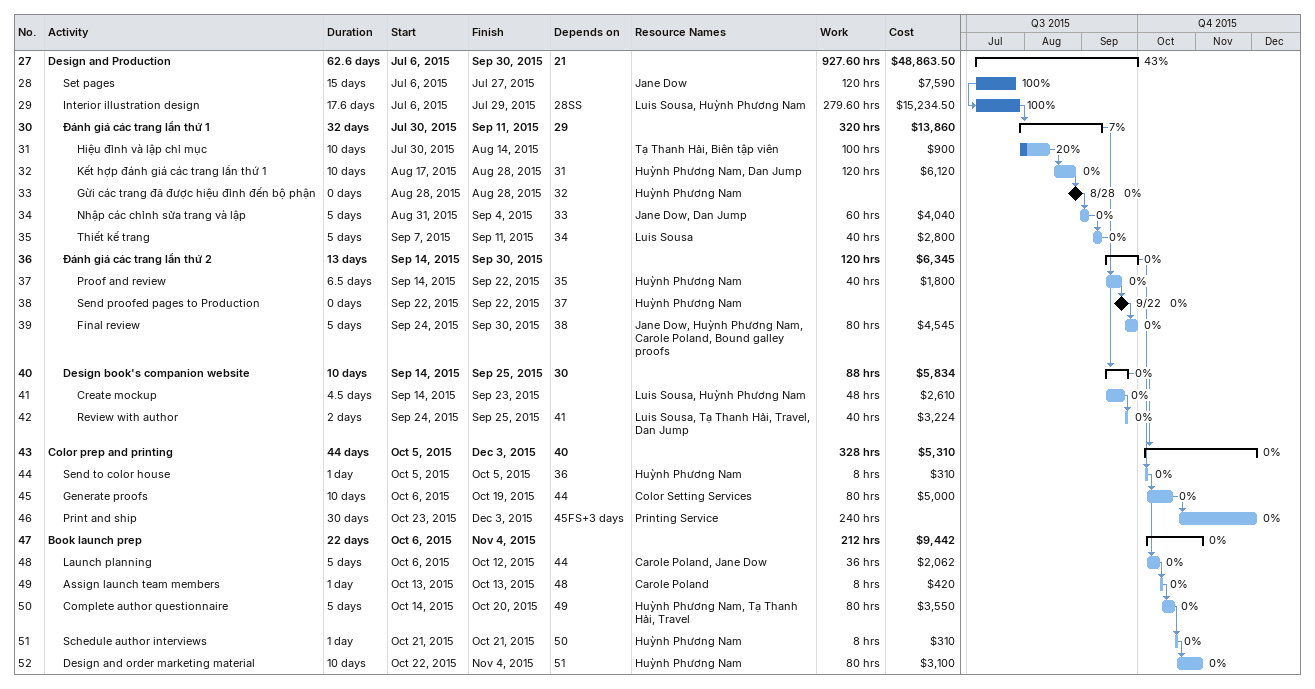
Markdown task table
| ID | Level | Task | Duration | Start | Finish | Predecessors | Resources | % complete | Work (h) | Cost ($) |
|---|---|---|---|---|---|---|---|---|---|---|
| 27 | 1 | **Design and Production** | 62.6d | 2015-07-06 | 2015-09-30 | 21 |  | 43 | 927.60 | 48863.50 |
| 28 | 2 | Set pages | 15d | 2015-07-06 | 2015-07-27 |  | Jane Dow | 100 | 120 | 7590 |
| 29 | 2 | Interior illustration design | 17.6d | 2015-07-06 | 2015-07-29 | 28SS | Luis Sousa, Huỳnh Phương Nam | 100 | 279.60 | 15234.50 |
| 30 | 2 | **Đánh giá các trang lần thứ 1** | 32d | 2015-07-30 | 2015-09-11 | 29 |  | 7 | 320 | 13860 |
| 31 | 3 | Hiệu đỉnh và lập chỉ mục | 10d | 2015-07-30 | 2015-08-14 |  | Tạ Thanh Hải, Biên tập viên | 20 | 100 | 900 |
| 32 | 3 | Kết hợp đánh giá các trang lần thứ 1 | 10d | 2015-08-17 | 2015-08-28 | 31 | Huỳnh Phương Nam, Dan Jump | 0 | 120 | 6120 |
| 33 | 3 | Gừi các trang đã được hiệu đỉnh đến bộ phận | 0d | 2015-08-28 | 2015-08-28 | 32 | Huỳnh Phương Nam | 0 |  |  |
| 34 | 3 | Nhập các chỉnh sửa trang và lập | 5d | 2015-08-31 | 2015-09-04 | 33 | Jane Dow, Dan Jump | 0 | 60 | 4040 |
| 35 | 3 | Thiết kế trang | 5d | 2015-09-07 | 2015-09-11 | 34 | Luis Sousa | 0 | 40 | 2800 |
| 36 | 2 | **Đánh giá các trang lần thứ 2** | 13d | 2015-09-14 | 2015-09-30 |  |  | 0 | 120 | 6345 |
| 37 | 3 | Proof and review | 6.5d | 2015-09-14 | 2015-09-22 | 35 | Huỳnh Phương Nam | 0 | 40 | 1800 |
| 38 | 3 | Send proofed pages to Production | 0d | 2015-09-22 | 2015-09-22 | 37 | Huỳnh Phương Nam | 0 |  |  |
| 39 | 3 | Final review | 5d | 2015-09-24 | 2015-09-30 | 38 | Jane Dow, Huỳnh Phương Nam, Carole Poland, Bound galley proofs | 0 | 80 | 4545 |
| 40 | 2 | **Design book's companion website** | 10d | 2015-09-14 | 2015-09-25 | 30 |  | 0 | 88 | 5834 |
| 41 | 3 | Create mockup | 4.5d | 2015-09-14 | 2015-09-23 |  | Luis Sousa, Huỳnh Phương Nam | 0 | 48 | 2610 |
| 42 | 3 | Review with author | 2d | 2015-09-24 | 2015-09-25 | 41 | Luis Sousa, Tạ Thanh Hải, Travel, Dan Jump | 0 | 40 | 3224 |
| 43 | 1 | **Color prep and printing** | 44d | 2015-10-05 | 2015-12-03 | 40 |  | 0 | 328 | 5310 |
| 44 | 2 | Send to color house | 1d | 2015-10-05 | 2015-10-05 | 36 | Huỳnh Phương Nam | 0 | 8 | 310 |
| 45 | 2 | Generate proofs | 10d | 2015-10-06 | 2015-10-19 | 44 | Color Setting Services | 0 | 80 | 5000 |
| 46 | 2 | Print and ship | 30d | 2015-10-23 | 2015-12-03 | 45FS+3d | Printing Service | 0 | 240 |  |
| 47 | 1 | **Book launch prep** | 22d | 2015-10-06 | 2015-11-04 |  |  | 0 | 212 | 9442 |
| 48 | 2 | Launch planning | 5d | 2015-10-06 | 2015-10-12 | 44 | Carole Poland, Jane Dow | 0 | 36 | 2062 |
| 49 | 2 | Assign launch team members | 1d | 2015-10-13 | 2015-10-13 | 48 | Carole Poland | 0 | 8 | 420 |
| 50 | 2 | Complete author questionnaire | 5d | 2015-10-14 | 2015-10-20 | 49 | Huỳnh Phương Nam, Tạ Thanh Hải, Travel | 0 | 80 | 3550 |
| 51 | 2 | Schedule author interviews | 1d | 2015-10-21 | 2015-10-21 | 50 | Huỳnh Phương Nam | 0 | 8 | 310 |
| 52 | 2 | Design and order marketing material | 10d | 2015-10-22 | 2015-11-04 | 51 | Huỳnh Phương Nam | 0 | 80 | 3100 |
